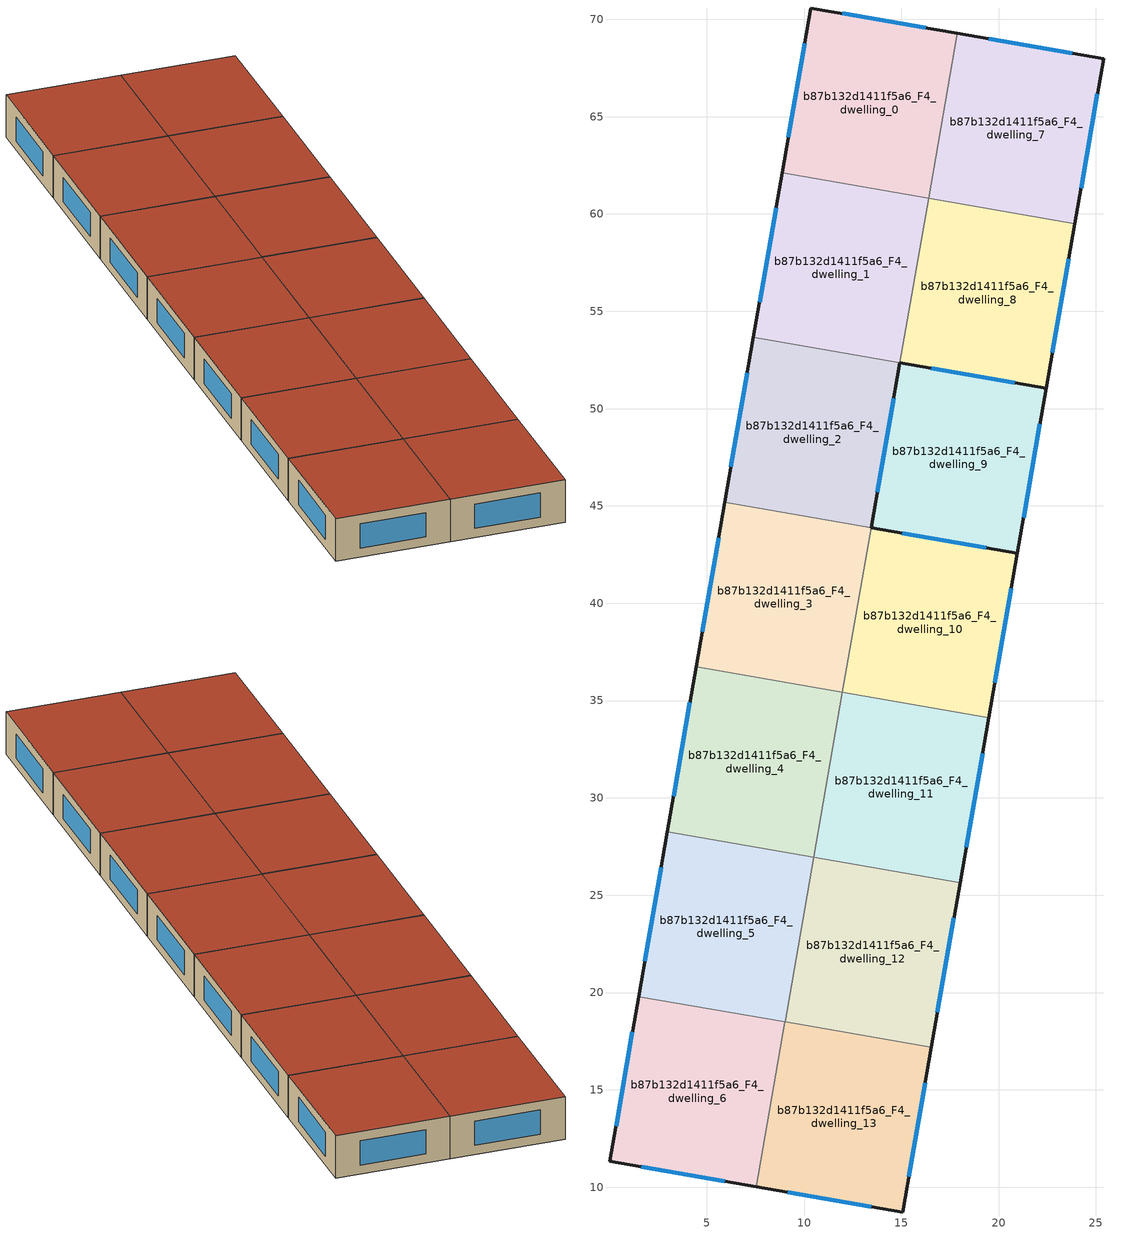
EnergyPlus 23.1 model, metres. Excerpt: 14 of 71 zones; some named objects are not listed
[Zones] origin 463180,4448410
b87b132d1411f5a6_F4_dwelling_0
 floor to b87b132d1411f5a6_F3_dwelling_0 (EU_floor_Construction): 17.87,69.28 16.4,60.81 8.88,62.12 10.35,70.58 z12
 wall outside (EU_wall_Construction): 17.87,69.28 10.35,70.58 8.88,62.12 z12:15
 wall to b87b132d1411f5a6_F4_dwelling_1 (EU_wall_Construction): 8.88,62.12 16.4,60.81 14.92,52.36 z12:15
 wall to b87b132d1411f5a6_F4_dwelling_8 (EU_wall_Construction): 14.92,52.36 16.4,60.82 z12:15
 wall to b87b132d1411f5a6_F4_dwelling_7 (EU_wall_Construction): 16.4,60.82 17.87,69.28 z12:15
 window (EU_Window_Construction): 10.04,68.77 9.2,63.93 / 16.26,69.56 11.96,70.3 z12.64:14.36
 roof outside (EU_roof_Construction): 16.4,60.81 17.87,69.28 10.35,70.58 8.88,62.12 z15
b87b132d1411f5a6_F4_dwelling_1
 floor to b87b132d1411f5a6_F3_dwelling_1 (EU_floor_Construction): 16.4,60.81 14.92,52.35 7.4,53.66 8.88,62.12 z12
 wall outside (EU_wall_Construction): 8.88,62.12 7.4,53.66 z12:15
 wall to b87b132d1411f5a6_F4_dwelling_2 (EU_wall_Construction): 7.4,53.66 14.92,52.35 z12:15
 window (EU_Window_Construction): 8.56,60.31 7.72,55.47 z12.64:14.36
 roof outside (EU_roof_Construction): 14.92,52.35 16.4,60.81 8.88,62.12 7.4,53.66 z15
b87b132d1411f5a6_F4_dwelling_10
 floor to b87b132d1411f5a6_F3_dwelling_10 (EU_floor_Construction): 20.97,42.58 19.49,34.11 11.97,35.42 13.45,43.89 z12
 wall outside (EU_wall_Construction): 19.49,34.11 20.97,42.58 13.45,43.89 z12:15
 wall to b87b132d1411f5a6_F4_dwelling_11 (EU_wall_Construction): 11.97,35.42 19.49,34.11 z12:15
 wall to b87b132d1411f5a6_F4_dwelling_9 (EU_wall_Construction): 13.45,43.89 11.97,35.42 z12:15
 window (EU_Window_Construction): 19.36,42.86 15.06,43.61 / 19.81,35.93 20.65,40.77 z12.64:14.36
 roof outside (EU_roof_Construction): 19.49,34.11 20.97,42.58 13.45,43.89 11.97,35.42 z15
b87b132d1411f5a6_F4_dwelling_11
 floor to b87b132d1411f5a6_F3_dwelling_11 (EU_floor_Construction): 19.49,34.11 18.02,25.65 10.5,26.96 11.97,35.42 z12
 wall outside (EU_wall_Construction): 18.02,25.65 19.49,34.11 z12:15
 wall to b87b132d1411f5a6_F4_dwelling_12 (EU_wall_Construction): 10.5,26.96 18.02,25.65 z12:15
 wall to b87b132d1411f5a6_F4_dwelling_4 (EU_wall_Construction): 11.97,35.41 10.5,26.96 z12:15
 window (EU_Window_Construction): 18.33,27.46 19.18,32.3 z12.64:14.36
 roof outside (EU_roof_Construction): 18.02,25.65 19.49,34.11 11.97,35.42 10.5,26.96 z15
b87b132d1411f5a6_F4_dwelling_12
 floor to b87b132d1411f5a6_F3_dwelling_12 (EU_floor_Construction): 18.02,25.65 16.54,17.18 9.02,18.49 10.5,26.96 z12
 wall outside (EU_wall_Construction): 16.54,17.18 18.02,25.65 z12:15
 wall to b87b132d1411f5a6_F4_dwelling_13 (EU_wall_Construction): 9.02,18.49 16.54,17.18 z12:15
 wall to b87b132d1411f5a6_F4_dwelling_5 (EU_wall_Construction): 10.5,26.95 9.02,18.49 z12:15
 window (EU_Window_Construction): 16.86,19 17.7,23.84 z12.64:14.36
 roof outside (EU_roof_Construction): 16.54,17.18 18.02,25.65 10.5,26.96 9.02,18.49 z15
b87b132d1411f5a6_F4_dwelling_13
 floor to b87b132d1411f5a6_F3_dwelling_13 (EU_floor_Construction): 16.54,17.18 15.07,8.72 7.55,10.03 9.02,18.49 z12
 wall outside (EU_wall_Construction): 7.55,10.03 15.07,8.72 16.54,17.18 z12:15
 wall to b87b132d1411f5a6_F4_dwelling_6 (EU_wall_Construction): 9.02,18.48 7.55,10.03 z12:15
 window (EU_Window_Construction): 15.38,10.54 16.23,15.37 / 9.16,9.75 13.46,9 z12.64:14.36
 roof outside (EU_roof_Construction): 15.07,8.72 16.54,17.18 9.02,18.49 7.55,10.03 z15
b87b132d1411f5a6_F4_dwelling_2
 floor to b87b132d1411f5a6_F3_dwelling_2 (EU_floor_Construction): 14.92,52.35 13.45,43.88 5.93,45.19 7.4,53.66 z12
 wall outside (EU_wall_Construction): 7.4,53.66 5.93,45.19 / 13.45,43.89 14.92,52.35 z12:15
 wall to b87b132d1411f5a6_F4_dwelling_3 (EU_wall_Construction): 5.93,45.19 13.45,43.88 z12:15
 window (EU_Window_Construction): 7.09,51.84 6.24,47 / 13.76,45.7 14.61,50.53 z12.64:14.36
 roof outside (EU_roof_Construction): 13.45,43.88 14.92,52.35 7.4,53.66 5.93,45.19 z15
b87b132d1411f5a6_F4_dwelling_3
 floor to b87b132d1411f5a6_F3_dwelling_3 (EU_floor_Construction): 13.45,43.88 11.97,35.42 4.45,36.72 5.93,45.19 z12
 wall outside (EU_wall_Construction): 5.93,45.19 4.45,36.72 z12:15
 wall to b87b132d1411f5a6_F4_dwelling_4 (EU_wall_Construction): 4.45,36.72 11.97,35.42 z12:15
 wall to b87b132d1411f5a6_F4_dwelling_9 (EU_wall_Construction): 11.97,35.42 13.45,43.88 z12:15
 window (EU_Window_Construction): 5.61,43.38 4.77,38.54 z12.64:14.36
 roof outside (EU_roof_Construction): 11.97,35.42 13.45,43.88 5.93,45.19 4.45,36.72 z15
b87b132d1411f5a6_F4_dwelling_4
 floor to b87b132d1411f5a6_F3_dwelling_4 (EU_floor_Construction): 11.97,35.42 10.5,26.95 2.98,28.26 4.45,36.72 z12
 wall outside (EU_wall_Construction): 4.45,36.72 2.98,28.26 z12:15
 wall to b87b132d1411f5a6_F4_dwelling_5 (EU_wall_Construction): 2.98,28.26 10.5,26.95 z12:15
 window (EU_Window_Construction): 4.14,34.91 3.29,30.07 z12.64:14.36
 roof outside (EU_roof_Construction): 10.5,26.95 11.97,35.42 4.45,36.72 2.98,28.26 z15
b87b132d1411f5a6_F4_dwelling_5
 floor to b87b132d1411f5a6_F3_dwelling_5 (EU_floor_Construction): 10.5,26.95 9.02,18.49 1.5,19.79 2.98,28.26 z12
 wall outside (EU_wall_Construction): 2.98,28.26 1.5,19.79 z12:15
 wall to b87b132d1411f5a6_F4_dwelling_6 (EU_wall_Construction): 1.5,19.79 9.02,18.49 z12:15
 window (EU_Window_Construction): 2.66,26.45 1.82,21.61 z12.64:14.36
 roof outside (EU_roof_Construction): 9.02,18.49 10.5,26.95 2.98,28.26 1.5,19.79 z15
b87b132d1411f5a6_F4_dwelling_6
 floor to b87b132d1411f5a6_F3_dwelling_6 (EU_floor_Construction): 9.02,18.49 7.55,10.03 0.03,11.33 1.5,19.79 z12
 wall outside (EU_wall_Construction): 1.5,19.79 0.03,11.33 7.55,10.03 z12:15
 window (EU_Window_Construction): 1.64,11.05 5.94,10.3 / 1.19,17.98 0.34,13.14 z12.64:14.36
 roof outside (EU_roof_Construction): 7.55,10.03 9.02,18.49 1.5,19.79 0.03,11.33 z15
b87b132d1411f5a6_F4_dwelling_7
 floor to b87b132d1411f5a6_F3_dwelling_7 (EU_floor_Construction): 25.39,67.98 23.92,59.51 16.4,60.82 17.87,69.28 z12
 wall outside (EU_wall_Construction): 23.92,59.51 25.39,67.98 17.87,69.28 z12:15
 wall to b87b132d1411f5a6_F4_dwelling_8 (EU_wall_Construction): 16.4,60.82 23.92,59.51 z12:15
 window (EU_Window_Construction): 23.78,68.26 19.48,69 / 24.23,61.32 25.08,66.17 z12.64:14.36
 roof outside (EU_roof_Construction): 23.92,59.51 25.39,67.98 17.87,69.28 16.4,60.82 z15
b87b132d1411f5a6_F4_dwelling_8
 floor to b87b132d1411f5a6_F3_dwelling_8 (EU_floor_Construction): 23.92,59.51 22.44,51.04 14.92,52.36 16.4,60.82 z12
 wall outside (EU_wall_Construction): 14.92,52.36 22.44,51.04 23.92,59.51 z12:15
 window (EU_Window_Construction): 22.76,52.86 23.6,57.7 / 16.53,52.07 20.83,51.33 z12.64:14.36
 roof outside (EU_roof_Construction): 22.44,51.04 23.92,59.51 16.4,60.82 14.92,52.36 z15
b87b132d1411f5a6_F4_dwelling_9
 floor to b87b132d1411f5a6_F3_dwelling_9 (EU_floor_Construction): 22.44,51.04 20.97,42.58 13.45,43.89 14.92,52.35 z12
 wall outside (EU_wall_Construction): 14.92,52.35 13.45,43.89 20.97,42.58 22.44,51.04 14.92,52.36 z12:15
 window (EU_Window_Construction): 15.06,43.61 19.36,42.86 / 21.28,44.39 22.13,49.23 / 20.83,51.33 16.53,52.07 / 14.61,50.53 13.76,45.7 z12.64:14.36
 roof outside (EU_roof_Construction): 20.97,42.58 22.44,51.04 14.92,52.35 13.45,43.89 z15
[Building]
EU S2 Campaign: North Axis=0; Terrain=City; Solar Distribution=FullExterior
[Site:Location]
Yerevan-Zvartnots.Intl.AP: Latitude=40.15; Longitude=44.383; Time Zone=4; Elevation=854
[SizingPeriod:WeatherFileDays]
AnnualSizingPeriod: Begin Month=1; Begin Day of Month=1; End Month=12; End Day of Month=31; Day of Week for Start Day=Monday; Use Weather File Daylight Saving Period=No; Use Weather File Rain and Snow Indicators=No
[MATERIAL]
EU_InternalMass_Material: Roughness=MediumRough; Thickness=0.1; Conductivity=1; Density=1800; Specific Heat=900; Thermal Absorptance=0.9; Solar Absorptance=0.7; Visible Absorptance=0.7
[MATERIAL:NOMASS] Roughness=MediumRough; Thermal Absorptance=0.9; Solar Absorptance=0.7; Visible Absorptance=0.7
Name | Thermal Resistance
EU_wall_NoMass | 1.05043
EU_roof_NoMass | 1.45357
EU_floor_NoMass | 0.478065
[WINDOWMATERIAL:SIMPLEGLAZINGSYSTEM]
EU_Window_SimpleGlazing: UFactor=2.5566; Solar Heat Gain Coefficient=0.75; Visible Transmittance=0.75
[CONSTRUCTION]
EU_wall_Construction: EU_wall_NoMass
EU_roof_Construction: EU_roof_NoMass
EU_floor_Construction: EU_floor_NoMass
EU_Window_Construction: EU_Window_SimpleGlazing
EU_InternalMass_Construction: EU_InternalMass_Material
[ZONE] Type=1; Multiplier=1; Ceiling Height=autocalculate; Floor Area=autocalculate; Part of Total Floor Area=Yes
Name | Volume
b87b132d1411f5a6_F4_dwelling_0 | 196.709
b87b132d1411f5a6_F4_dwelling_1 | 196.729
b87b132d1411f5a6_F4_dwelling_10 | 196.697
b87b132d1411f5a6_F4_dwelling_11 | 196.687
b87b132d1411f5a6_F4_dwelling_12; b87b132d1411f5a6_F4_dwelling_8 | 196.691
b87b132d1411f5a6_F4_dwelling_13 | 196.699
b87b132d1411f5a6_F4_dwelling_2; b87b132d1411f5a6_F4_dwelling_4; b87b132d1411f5a6_F4_dwelling_5 | 196.716
b87b132d1411f5a6_F4_dwelling_3 | 196.739
b87b132d1411f5a6_F4_dwelling_6 | 196.701
b87b132d1411f5a6_F4_dwelling_7 | 196.698
b87b132d1411f5a6_F4_dwelling_9 | 196.614
[INTERNALMASS] Construction=EU_InternalMass_Construction
Name | Zone or ZoneList | Surface Area
b87b132d1411f5a6_F4_dwelling_0_EU_InternalMass | b87b132d1411f5a6_F4_dwelling_0 | 65.5713
b87b132d1411f5a6_F4_dwelling_1_EU_InternalMass | b87b132d1411f5a6_F4_dwelling_1 | 65.5761
b87b132d1411f5a6_F4_dwelling_2_EU_InternalMass | b87b132d1411f5a6_F4_dwelling_2 | 65.5721
b87b132d1411f5a6_F4_dwelling_3_EU_InternalMass | b87b132d1411f5a6_F4_dwelling_3 | 65.5796
b87b132d1411f5a6_F4_dwelling_4_EU_InternalMass | b87b132d1411f5a6_F4_dwelling_4 | 65.5721
b87b132d1411f5a6_F4_dwelling_5_EU_InternalMass | b87b132d1411f5a6_F4_dwelling_5 | 65.5721
b87b132d1411f5a6_F4_dwelling_6_EU_InternalMass | b87b132d1411f5a6_F4_dwelling_6 | 65.5672
b87b132d1411f5a6_F4_dwelling_7_EU_InternalMass | b87b132d1411f5a6_F4_dwelling_7 | 65.5662
b87b132d1411f5a6_F4_dwelling_8_EU_InternalMass | b87b132d1411f5a6_F4_dwelling_8 | 65.5637
b87b132d1411f5a6_F4_dwelling_9_EU_InternalMass | b87b132d1411f5a6_F4_dwelling_9 | 65.5736
b87b132d1411f5a6_F4_dwelling_10_EU_InternalMass | b87b132d1411f5a6_F4_dwelling_10 | 65.5667
b87b132d1411f5a6_F4_dwelling_11_EU_InternalMass | b87b132d1411f5a6_F4_dwelling_11 | 65.5637
b87b132d1411f5a6_F4_dwelling_12_EU_InternalMass | b87b132d1411f5a6_F4_dwelling_12 | 65.5637
b87b132d1411f5a6_F4_dwelling_13_EU_InternalMass | b87b132d1411f5a6_F4_dwelling_13 | 65.5662
[OTHEREQUIPMENT] Fuel Type=Electricity; Design Level Calculation Method=Watts/Area; Power per Zone Floor Area=1; Fraction Latent=0; Fraction Radiant=0; Fraction Lost=0; Carbon Dioxide Generation Rate=0; EndUse Subcategory=EU_Step8_InternalGains
Name | Zone or ZoneList or Space or SpaceList | Schedule
EU_Step8_InternalGain_b87b132d1411f5a6_F4_dwelling_0_f000 | b87b132d1411f5a6_F4_dwelling_0 | EU_Step8_GainSchedule_b87b132d1411f5a6_F4_dwelling_0_f000
EU_Step8_InternalGain_b87b132d1411f5a6_F4_dwelling_1_f000 | b87b132d1411f5a6_F4_dwelling_1 | EU_Step8_GainSchedule_b87b132d1411f5a6_F4_dwelling_1_f000
EU_Step8_InternalGain_b87b132d1411f5a6_F4_dwelling_2_f000 | b87b132d1411f5a6_F4_dwelling_2 | EU_Step8_GainSchedule_b87b132d1411f5a6_F4_dwelling_2_f000
EU_Step8_InternalGain_b87b132d1411f5a6_F4_dwelling_3_f000 | b87b132d1411f5a6_F4_dwelling_3 | EU_Step8_GainSchedule_b87b132d1411f5a6_F4_dwelling_3_f000
EU_Step8_InternalGain_b87b132d1411f5a6_F4_dwelling_4_f000 | b87b132d1411f5a6_F4_dwelling_4 | EU_Step8_GainSchedule_b87b132d1411f5a6_F4_dwelling_4_f000
EU_Step8_InternalGain_b87b132d1411f5a6_F4_dwelling_5_f000 | b87b132d1411f5a6_F4_dwelling_5 | EU_Step8_GainSchedule_b87b132d1411f5a6_F4_dwelling_5_f000
EU_Step8_InternalGain_b87b132d1411f5a6_F4_dwelling_6_f000 | b87b132d1411f5a6_F4_dwelling_6 | EU_Step8_GainSchedule_b87b132d1411f5a6_F4_dwelling_6_f000
EU_Step8_InternalGain_b87b132d1411f5a6_F4_dwelling_7_f000 | b87b132d1411f5a6_F4_dwelling_7 | EU_Step8_GainSchedule_b87b132d1411f5a6_F4_dwelling_7_f000
EU_Step8_InternalGain_b87b132d1411f5a6_F4_dwelling_8_f000 | b87b132d1411f5a6_F4_dwelling_8 | EU_Step8_GainSchedule_b87b132d1411f5a6_F4_dwelling_8_f000
EU_Step8_InternalGain_b87b132d1411f5a6_F4_dwelling_9_f000 | b87b132d1411f5a6_F4_dwelling_9 | EU_Step8_GainSchedule_b87b132d1411f5a6_F4_dwelling_9_f000
EU_Step8_InternalGain_b87b132d1411f5a6_F4_dwelling_10_f000 | b87b132d1411f5a6_F4_dwelling_10 | EU_Step8_GainSchedule_b87b132d1411f5a6_F4_dwelling_10_f000
EU_Step8_InternalGain_b87b132d1411f5a6_F4_dwelling_11_f000 | b87b132d1411f5a6_F4_dwelling_11 | EU_Step8_GainSchedule_b87b132d1411f5a6_F4_dwelling_11_f000
EU_Step8_InternalGain_b87b132d1411f5a6_F4_dwelling_12_f000 | b87b132d1411f5a6_F4_dwelling_12 | EU_Step8_GainSchedule_b87b132d1411f5a6_F4_dwelling_12_f000
EU_Step8_InternalGain_b87b132d1411f5a6_F4_dwelling_13_f000 | b87b132d1411f5a6_F4_dwelling_13 | EU_Step8_GainSchedule_b87b132d1411f5a6_F4_dwelling_13_f000
[ZONEVENTILATION:DESIGNFLOWRATE] Schedule=EU_AlwaysOn; Design Flow Rate Calculation Method=AirChanges/Hour; Air Changes per Hour=0.557805; Ventilation Type=Natural; Fan Pressure Rise=0; Fan Total Efficiency=1; Constant Term Coefficient=1; Temperature Term Coefficient=0; Velocity Term Coefficient=0; Velocity Squared Term Coefficient=0; Minimum Indoor Temperature=-100; Maximum Indoor Temperature=100; Delta Temperature=-100; Minimum Outdoor Temperature=-100; Maximum Outdoor Temperature=100; Maximum Wind Speed=40
Name | Zone or ZoneList or Space or SpaceList
EU_ConstantAir_b87b132d1411f5a6_F4_dwelling_0 | b87b132d1411f5a6_F4_dwelling_0
EU_ConstantAir_b87b132d1411f5a6_F4_dwelling_1 | b87b132d1411f5a6_F4_dwelling_1
EU_ConstantAir_b87b132d1411f5a6_F4_dwelling_2 | b87b132d1411f5a6_F4_dwelling_2
EU_ConstantAir_b87b132d1411f5a6_F4_dwelling_3 | b87b132d1411f5a6_F4_dwelling_3
EU_ConstantAir_b87b132d1411f5a6_F4_dwelling_4 | b87b132d1411f5a6_F4_dwelling_4
EU_ConstantAir_b87b132d1411f5a6_F4_dwelling_5 | b87b132d1411f5a6_F4_dwelling_5
EU_ConstantAir_b87b132d1411f5a6_F4_dwelling_6 | b87b132d1411f5a6_F4_dwelling_6
EU_ConstantAir_b87b132d1411f5a6_F4_dwelling_7 | b87b132d1411f5a6_F4_dwelling_7
EU_ConstantAir_b87b132d1411f5a6_F4_dwelling_8 | b87b132d1411f5a6_F4_dwelling_8
EU_ConstantAir_b87b132d1411f5a6_F4_dwelling_9 | b87b132d1411f5a6_F4_dwelling_9
EU_ConstantAir_b87b132d1411f5a6_F4_dwelling_10 | b87b132d1411f5a6_F4_dwelling_10
EU_ConstantAir_b87b132d1411f5a6_F4_dwelling_11 | b87b132d1411f5a6_F4_dwelling_11
EU_ConstantAir_b87b132d1411f5a6_F4_dwelling_12 | b87b132d1411f5a6_F4_dwelling_12
EU_ConstantAir_b87b132d1411f5a6_F4_dwelling_13 | b87b132d1411f5a6_F4_dwelling_13
[HVACTEMPLATE:ZONE:IDEALLOADSAIRSYSTEM] System Availability Schedule=EU_AlwaysOn; Maximum Heating Supply Air Temperature=50; Minimum Cooling Supply Air Temperature=13; Maximum Heating Supply Air Humidity Ratio=0.0156; Minimum Cooling Supply Air Humidity Ratio=0.0077; Heating Limit=NoLimit; Cooling Limit=NoLimit; Heating Availability Schedule=EU_AlwaysOn; Cooling Availability Schedule=EU_CoolingOff; Dehumidification Control Type=ConstantSensibleHeatRatio; Cooling Sensible Heat Ratio=0.7; Dehumidification Setpoint=60; Humidification Control Type=None; Humidification Setpoint=30; Outdoor Air Method=None; Outdoor Air Flow Rate per Person=0.00944; Outdoor Air Flow Rate per Zone Floor Area=0; Outdoor Air Flow Rate per Zone=0; Demand Controlled Ventilation Type=None; Outdoor Air Economizer Type=NoEconomizer; Heat Recovery Type=None; Sensible Heat Recovery Effectiveness=0.7; Latent Heat Recovery Effectiveness=0.65
Name | Template Thermostat
b87b132d1411f5a6_F4_dwelling_0 | EU_HeatOnly_b87b132d1411f5a6_F4_dwelling_0
b87b132d1411f5a6_F4_dwelling_1 | EU_HeatOnly_b87b132d1411f5a6_F4_dwelling_1
b87b132d1411f5a6_F4_dwelling_2 | EU_HeatOnly_b87b132d1411f5a6_F4_dwelling_2
b87b132d1411f5a6_F4_dwelling_3 | EU_HeatOnly_b87b132d1411f5a6_F4_dwelling_3
b87b132d1411f5a6_F4_dwelling_4 | EU_HeatOnly_b87b132d1411f5a6_F4_dwelling_4
b87b132d1411f5a6_F4_dwelling_5 | EU_HeatOnly_b87b132d1411f5a6_F4_dwelling_5
b87b132d1411f5a6_F4_dwelling_6 | EU_HeatOnly_b87b132d1411f5a6_F4_dwelling_6
b87b132d1411f5a6_F4_dwelling_7 | EU_HeatOnly_b87b132d1411f5a6_F4_dwelling_7
b87b132d1411f5a6_F4_dwelling_8 | EU_HeatOnly_b87b132d1411f5a6_F4_dwelling_8
b87b132d1411f5a6_F4_dwelling_9 | EU_HeatOnly_b87b132d1411f5a6_F4_dwelling_9
b87b132d1411f5a6_F4_dwelling_10 | EU_HeatOnly_b87b132d1411f5a6_F4_dwelling_10
b87b132d1411f5a6_F4_dwelling_11 | EU_HeatOnly_b87b132d1411f5a6_F4_dwelling_11
b87b132d1411f5a6_F4_dwelling_12 | EU_HeatOnly_b87b132d1411f5a6_F4_dwelling_12
b87b132d1411f5a6_F4_dwelling_13 | EU_HeatOnly_b87b132d1411f5a6_F4_dwelling_13
[SIZING:ZONE] Zone Cooling Design Supply Air Temperature Input Method=SupplyAirTemperature; Zone Cooling Design Supply Air Temperature=13; Zone Heating Design Supply Air Temperature Input Method=SupplyAirTemperature; Zone Heating Design Supply Air Temperature=50; Zone Cooling Design Supply Air Humidity Ratio=0.008; Zone Heating Design Supply Air Humidity Ratio=0.008; Cooling Design Air Flow Method=DesignDay; Cooling Design Air Flow Rate=0; Cooling Minimum Air Flow per Zone Floor Area=0.000762; Cooling Minimum Air Flow=0; Cooling Minimum Air Flow Fraction=0.2; Heating Design Air Flow Method=DesignDay; Heating Design Air Flow Rate=0; Heating Maximum Air Flow per Zone Floor Area=0.002032; Heating Maximum Air Flow=0.141576; Heating Maximum Air Flow Fraction=0.3; Account for Dedicated Outdoor Air System=No; Dedicated Outdoor Air System Control Strategy=NeutralSupplyAir; Dedicated Outdoor Air Low Setpoint Temperature for Design=autosize; Dedicated Outdoor Air High Setpoint Temperature for Design=autosize; Zone Load Sizing Method=Sensible Load Only No Latent Load; Zone Latent Cooling Design Supply Air Humidity Ratio Input Method=HumidityRatioDifference; Zone Cooling Design Supply Air Humidity Ratio Difference=0.005; Zone Latent Heating Design Supply Air Humidity Ratio Input Method=HumidityRatioDifference; Zone Humidification Design Supply Air Humidity Ratio Difference=0.005
b87b132d1411f5a6_F4_dwelling_0; b87b132d1411f5a6_F4_dwelling_1; b87b132d1411f5a6_F4_dwelling_2; b87b132d1411f5a6_F4_dwelling_3; b87b132d1411f5a6_F4_dwelling_4; b87b132d1411f5a6_F4_dwelling_5; b87b132d1411f5a6_F4_dwelling_6; b87b132d1411f5a6_F4_dwelling_7; b87b132d1411f5a6_F4_dwelling_8; b87b132d1411f5a6_F4_dwelling_9; b87b132d1411f5a6_F4_dwelling_10; b87b132d1411f5a6_F4_dwelling_11; b87b132d1411f5a6_F4_dwelling_12; b87b132d1411f5a6_F4_dwelling_13
[SCHEDULE:CONSTANT]
Name | Hourly Value
EU_AlwaysOn | 1
EU_CoolingOff | 0
[SCHEDULE:FILE] Column Number=1; Rows to Skip at Top=0; Number of Hours of Data=8760; Column Separator=Comma; Interpolate to Timestep=No; Minutes per Item=60; Adjust Schedule for Daylight Savings=Yes
Name | File
EU_Step8_GainSchedule_b87b132d1411f5a6_F4_dwelling_0_f000 | ../../schedules/b87b132d1411f5a6/b87b132d1411f5a6_F4_dwelling_0_f000_gain.csv
EU_Step8_GainSchedule_b87b132d1411f5a6_F4_dwelling_1_f000 | ../../schedules/b87b132d1411f5a6/b87b132d1411f5a6_F4_dwelling_1_f000_gain.csv
EU_Step8_GainSchedule_b87b132d1411f5a6_F4_dwelling_2_f000 | ../../schedules/b87b132d1411f5a6/b87b132d1411f5a6_F4_dwelling_2_f000_gain.csv
EU_Step8_GainSchedule_b87b132d1411f5a6_F4_dwelling_3_f000 | ../../schedules/b87b132d1411f5a6/b87b132d1411f5a6_F4_dwelling_3_f000_gain.csv
EU_Step8_GainSchedule_b87b132d1411f5a6_F4_dwelling_4_f000 | ../../schedules/b87b132d1411f5a6/b87b132d1411f5a6_F4_dwelling_4_f000_gain.csv
EU_Step8_GainSchedule_b87b132d1411f5a6_F4_dwelling_5_f000 | ../../schedules/b87b132d1411f5a6/b87b132d1411f5a6_F4_dwelling_5_f000_gain.csv
EU_Step8_GainSchedule_b87b132d1411f5a6_F4_dwelling_6_f000 | ../../schedules/b87b132d1411f5a6/b87b132d1411f5a6_F4_dwelling_6_f000_gain.csv
EU_Step8_GainSchedule_b87b132d1411f5a6_F4_dwelling_7_f000 | ../../schedules/b87b132d1411f5a6/b87b132d1411f5a6_F4_dwelling_7_f000_gain.csv
EU_Step8_GainSchedule_b87b132d1411f5a6_F4_dwelling_8_f000 | ../../schedules/b87b132d1411f5a6/b87b132d1411f5a6_F4_dwelling_8_f000_gain.csv
EU_Step8_GainSchedule_b87b132d1411f5a6_F4_dwelling_9_f000 | ../../schedules/b87b132d1411f5a6/b87b132d1411f5a6_F4_dwelling_9_f000_gain.csv
EU_Step8_GainSchedule_b87b132d1411f5a6_F4_dwelling_10_f000 | ../../schedules/b87b132d1411f5a6/b87b132d1411f5a6_F4_dwelling_10_f000_gain.csv
EU_Step8_GainSchedule_b87b132d1411f5a6_F4_dwelling_11_f000 | ../../schedules/b87b132d1411f5a6/b87b132d1411f5a6_F4_dwelling_11_f000_gain.csv
EU_Step8_GainSchedule_b87b132d1411f5a6_F4_dwelling_12_f000 | ../../schedules/b87b132d1411f5a6/b87b132d1411f5a6_F4_dwelling_12_f000_gain.csv
EU_Step8_GainSchedule_b87b132d1411f5a6_F4_dwelling_13_f000 | ../../schedules/b87b132d1411f5a6/b87b132d1411f5a6_F4_dwelling_13_f000_gain.csv
